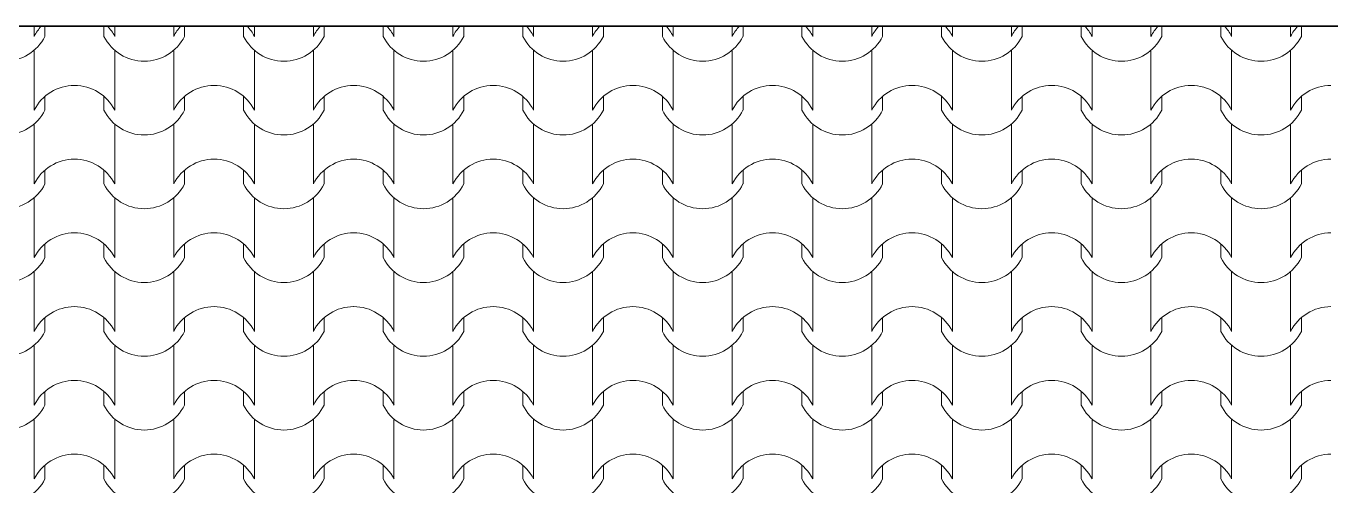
# Model space of a CAD drawing. Header units: millimetres. Extents: x 102766 to 172228, y -127504 to -81044.
# Drawn here: x 109711 to 112370, y -98696 to -97758 of the extents above; entities that cross this region are included whole.
import ezdxf

# ---------------------------------------------------------------- set-up
doc = ezdxf.new("R2010")
doc.units = ezdxf.units.MM
doc.header["$MEASUREMENT"] = 0
doc.layers.add('2D Drafting - General_Pen_No__105', color=7, linetype='Continuous', lineweight=13, true_color=0xcae6ff)
doc.layers.add('2D Drafting - General_Pen_No__82', color=7, linetype='Continuous', lineweight=20, true_color=0xaaaaaa)
doc.layers.add('Shell - Roof_Pen_No__21', color=7, linetype='Continuous', lineweight=35)

# ---------------------------------------------------------------- blocks, each defined once
blk = doc.blocks.new('*X4')
at = {"layer": '2D Drafting - General_Pen_No__82', "linetype": 'Continuous'}
for p, q in [((109727.2, -97758.4), (109727.2, -97779.4)), ((109749.2, -97758.4), (109749.2, -97779.4)), ((109869.4, -97758.4), (109869.4, -97779.4)), ((109891.4, -97758.4), (109891.4, -97779.4)), ((110011.6, -97758.4), (110011.6, -97779.4)), ((110033.6, -97758.4), (110033.6, -97779.4)), ((110153.9, -97758.4), (110153.9, -97779.4)), ((110175.9, -97758.4), (110175.9, -97779.4)), ((110296.1, -97758.4), (110296.1, -97779.4)), ((110318.1, -97758.4), (110318.1, -97779.4)), ((110438.4, -97758.4), (110438.4, -97779.4)), ((110460.4, -97758.4), (110460.4, -97779.4)), ((110580.6, -97758.4), (110580.6, -97779.4)), ((110602.6, -97758.4), (110602.6, -97779.4)), ((110722.8, -97758.4), (110722.8, -97779.4)), ((110744.8, -97758.4), (110744.8, -97779.4)), ((110865.1, -97758.4), (110865.1, -97779.4)), ((110887.1, -97758.4), (110887.1, -97779.4)), ((111007.3, -97758.4), (111007.3, -97779.4)), ((111029.3, -97758.4), (111029.3, -97779.4)), ((111149.6, -97758.4), (111149.6, -97779.4)), ((111171.6, -97758.4), (111171.6, -97779.4)), ((111291.8, -97758.4), (111291.8, -97779.4)), ((111313.8, -97758.4), (111313.8, -97779.4)), ((111434, -97758.4), (111434, -97779.4)), ((111456, -97758.4), (111456, -97779.4)), ((111576.3, -97758.4), (111576.3, -97779.4)), ((111598.3, -97758.4), (111598.3, -97779.4)), ((111718.5, -97758.4), (111718.5, -97779.4)), ((111740.5, -97758.4), (111740.5, -97779.4)), ((111860.8, -97758.4), (111860.8, -97779.4)), ((111882.8, -97758.4), (111882.8, -97779.4)), ((112003, -97758.4), (112003, -97779.4)), ((112025, -97758.4), (112025, -97779.4)), ((112145.2, -97758.4), (112145.2, -97779.4)), ((112167.2, -97758.4), (112167.2, -97779.4)), ((112287.5, -97758.4), (112287.5, -97779.4)), ((112309.5, -97758.4), (112309.5, -97779.4)), ((109727.2, -97807.8), (109727.2, -97868.8)), ((109891.4, -97807.8), (109891.4, -97868.8)), ((110011.6, -97807.8), (110011.6, -97868.8)), ((110175.9, -97807.8), (110175.9, -97868.8)), ((110296.1, -97807.8), (110296.1, -97868.8)), ((110460.4, -97807.8), (110460.4, -97868.8)), ((110580.6, -97807.8), (110580.6, -97868.8)), ((110744.8, -97807.8), (110744.8, -97868.8)), ((110865.1, -97807.8), (110865.1, -97868.8)), ((111029.3, -97807.8), (111029.3, -97868.8)), ((111149.6, -97807.8), (111149.6, -97868.8)), ((111313.8, -97807.8), (111313.8, -97868.8)), ((111434, -97807.8), (111434, -97868.8)), ((111598.3, -97807.8), (111598.3, -97868.8)), ((111718.5, -97807.8), (111718.5, -97868.8)), ((111882.8, -97807.8), (111882.8, -97868.8)), ((112003, -97807.8), (112003, -97868.8)), ((112167.2, -97807.8), (112167.2, -97868.8)), ((112287.5, -97807.8), (112287.5, -97868.8)), ((109727.2, -97868.8), (109727.2, -97929.8)), ((109891.4, -97868.8), (109891.4, -97929.8)), ((110011.6, -97868.8), (110011.6, -97929.8)), ((110175.9, -97868.8), (110175.9, -97929.8)), ((110296.1, -97868.8), (110296.1, -97929.8)), ((110460.4, -97868.8), (110460.4, -97929.8)), ((110580.6, -97868.8), (110580.6, -97929.8)), ((110744.8, -97868.8), (110744.8, -97929.8)), ((110865.1, -97868.8), (110865.1, -97929.8)), ((111029.3, -97868.8), (111029.3, -97929.8)), ((111149.6, -97868.8), (111149.6, -97929.8)), ((111313.8, -97868.8), (111313.8, -97929.8)), ((111434, -97868.8), (111434, -97929.8)), ((111598.3, -97868.8), (111598.3, -97929.8)), ((111718.5, -97868.8), (111718.5, -97929.8)), ((111882.8, -97868.8), (111882.8, -97929.8)), ((112003, -97868.8), (112003, -97929.8)), ((112167.2, -97868.8), (112167.2, -97929.8)), ((112287.5, -97868.8), (112287.5, -97929.8)), ((109749.2, -97901.7), (109749.2, -97929.8)), ((109869.4, -97901.7), (109869.4, -97929.8)), ((110033.6, -97901.7), (110033.6, -97929.8)), ((110153.9, -97901.7), (110153.9, -97929.8)), ((110318.1, -97901.7), (110318.1, -97929.8)), ((110438.4, -97901.7), (110438.4, -97929.8)), ((110602.6, -97901.7), (110602.6, -97929.8)), ((110722.8, -97901.7), (110722.8, -97929.8)), ((110887.1, -97901.7), (110887.1, -97929.8)), ((111007.3, -97901.7), (111007.3, -97929.8)), ((111171.6, -97901.7), (111171.6, -97929.8)), ((111291.8, -97901.7), (111291.8, -97929.8)), ((111456, -97901.7), (111456, -97929.8)), ((111576.3, -97901.7), (111576.3, -97929.8)), ((111740.5, -97901.7), (111740.5, -97929.8)), ((111860.8, -97901.7), (111860.8, -97929.8)), ((112025, -97901.7), (112025, -97929.8)), ((112145.2, -97901.7), (112145.2, -97929.8)), ((112309.5, -97901.7), (112309.5, -97929.8)), ((109727.2, -97958.2), (109727.2, -98019.1)), ((109891.4, -97958.2), (109891.4, -98019.1)), ((110011.6, -97958.2), (110011.6, -98019.1)), ((110175.9, -97958.2), (110175.9, -98019.1)), ((110296.1, -97958.2), (110296.1, -98019.1)), ((110460.4, -97958.2), (110460.4, -98019.1)), ((110580.6, -97958.2), (110580.6, -98019.1)), ((110744.8, -97958.2), (110744.8, -98019.1)), ((110865.1, -97958.2), (110865.1, -98019.1)), ((111029.3, -97958.2), (111029.3, -98019.1)), ((111149.6, -97958.2), (111149.6, -98019.1)), ((111313.8, -97958.2), (111313.8, -98019.1)), ((111434, -97958.2), (111434, -98019.1)), ((111598.3, -97958.2), (111598.3, -98019.1)), ((111718.5, -97958.2), (111718.5, -98019.1)), ((111882.8, -97958.2), (111882.8, -98019.1)), ((112003, -97958.2), (112003, -98019.1)), ((112167.2, -97958.2), (112167.2, -98019.1)), ((112287.5, -97958.2), (112287.5, -98019.1)), ((109727.2, -98019.1), (109727.2, -98080.1)), ((109891.4, -98019.1), (109891.4, -98080.1)), ((110011.6, -98019.1), (110011.6, -98080.1)), ((110175.9, -98019.1), (110175.9, -98080.1)), ((110296.1, -98019.1), (110296.1, -98080.1)), ((110460.4, -98019.1), (110460.4, -98080.1)), ((110580.6, -98019.1), (110580.6, -98080.1)), ((110744.8, -98019.1), (110744.8, -98080.1)), ((110865.1, -98019.1), (110865.1, -98080.1)), ((111029.3, -98019.1), (111029.3, -98080.1)), ((111149.6, -98019.1), (111149.6, -98080.1)), ((111313.8, -98019.1), (111313.8, -98080.1)), ((111434, -98019.1), (111434, -98080.1)), ((111598.3, -98019.1), (111598.3, -98080.1)), ((111718.5, -98019.1), (111718.5, -98080.1)), ((111882.8, -98019.1), (111882.8, -98080.1)), ((112003, -98019.1), (112003, -98080.1)), ((112167.2, -98019.1), (112167.2, -98080.1)), ((112287.5, -98019.1), (112287.5, -98080.1)), ((109749.2, -98052.1), (109749.2, -98080.1)), ((109869.4, -98052.1), (109869.4, -98080.1)), ((110033.6, -98052.1), (110033.6, -98080.1)), ((110153.9, -98052.1), (110153.9, -98080.1)), ((110318.1, -98052.1), (110318.1, -98080.1)), ((110438.4, -98052.1), (110438.4, -98080.1)), ((110602.6, -98052.1), (110602.6, -98080.1)), ((110722.8, -98052.1), (110722.8, -98080.1)), ((110887.1, -98052.1), (110887.1, -98080.1)), ((111007.3, -98052.1), (111007.3, -98080.1)), ((111171.6, -98052.1), (111171.6, -98080.1)), ((111291.8, -98052.1), (111291.8, -98080.1)), ((111456, -98052.1), (111456, -98080.1)), ((111576.3, -98052.1), (111576.3, -98080.1)), ((111740.5, -98052.1), (111740.5, -98080.1)), ((111860.8, -98052.1), (111860.8, -98080.1)), ((112025, -98052.1), (112025, -98080.1)), ((112145.2, -98052.1), (112145.2, -98080.1)), ((112309.5, -98052.1), (112309.5, -98080.1)), ((109727.2, -98108.5), (109727.2, -98169.5)), ((109891.4, -98108.5), (109891.4, -98169.5)), ((110011.6, -98108.5), (110011.6, -98169.5)), ((110175.9, -98108.5), (110175.9, -98169.5)), ((110296.1, -98108.5), (110296.1, -98169.5)), ((110460.4, -98108.5), (110460.4, -98169.5)), ((110580.6, -98108.5), (110580.6, -98169.5)), ((110744.8, -98108.5), (110744.8, -98169.5)), ((110865.1, -98108.5), (110865.1, -98169.5)), ((111029.3, -98108.5), (111029.3, -98169.5)), ((111149.6, -98108.5), (111149.6, -98169.5)), ((111313.8, -98108.5), (111313.8, -98169.5)), ((111434, -98108.5), (111434, -98169.5)), ((111598.3, -98108.5), (111598.3, -98169.5)), ((111718.5, -98108.5), (111718.5, -98169.5)), ((111882.8, -98108.5), (111882.8, -98169.5)), ((112003, -98108.5), (112003, -98169.5)), ((112167.2, -98108.5), (112167.2, -98169.5)), ((112287.5, -98108.5), (112287.5, -98169.5)), ((109727.2, -98169.5), (109727.2, -98230.4)), ((109891.4, -98169.5), (109891.4, -98230.4)), ((110011.6, -98169.5), (110011.6, -98230.4)), ((110175.9, -98169.5), (110175.9, -98230.4)), ((110296.1, -98169.5), (110296.1, -98230.4)), ((110460.4, -98169.5), (110460.4, -98230.4)), ((110580.6, -98169.5), (110580.6, -98230.4)), ((110744.8, -98169.5), (110744.8, -98230.4)), ((110865.1, -98169.5), (110865.1, -98230.4)), ((111029.3, -98169.5), (111029.3, -98230.4)), ((111149.6, -98169.5), (111149.6, -98230.4)), ((111313.8, -98169.5), (111313.8, -98230.4)), ((111434, -98169.5), (111434, -98230.4)), ((111598.3, -98169.5), (111598.3, -98230.4)), ((111718.5, -98169.5), (111718.5, -98230.4)), ((111882.8, -98169.5), (111882.8, -98230.4)), ((112003, -98169.5), (112003, -98230.4)), ((112167.2, -98169.5), (112167.2, -98230.4)), ((112287.5, -98169.5), (112287.5, -98230.4)), ((109749.2, -98202.4), (109749.2, -98230.4)), ((109869.4, -98202.4), (109869.4, -98230.4)), ((110033.6, -98202.4), (110033.6, -98230.4)), ((110153.9, -98202.4), (110153.9, -98230.4)), ((110318.1, -98202.4), (110318.1, -98230.4)), ((110438.4, -98202.4), (110438.4, -98230.4)), ((110602.6, -98202.4), (110602.6, -98230.4)), ((110722.8, -98202.4), (110722.8, -98230.4)), ((110887.1, -98202.4), (110887.1, -98230.4)), ((111007.3, -98202.4), (111007.3, -98230.4)), ((111171.6, -98202.4), (111171.6, -98230.4)), ((111291.8, -98202.4), (111291.8, -98230.4)), ((111456, -98202.4), (111456, -98230.4)), ((111576.3, -98202.4), (111576.3, -98230.4)), ((111740.5, -98202.4), (111740.5, -98230.4)), ((111860.8, -98202.4), (111860.8, -98230.4)), ((112025, -98202.4), (112025, -98230.4)), ((112145.2, -98202.4), (112145.2, -98230.4)), ((112309.5, -98202.4), (112309.5, -98230.4)), ((109727.2, -98258.8), (109727.2, -98319.8)), ((109891.4, -98258.8), (109891.4, -98319.8)), ((110011.6, -98258.8), (110011.6, -98319.8)), ((110175.9, -98258.8), (110175.9, -98319.8)), ((110296.1, -98258.8), (110296.1, -98319.8)), ((110460.4, -98258.8), (110460.4, -98319.8)), ((110580.6, -98258.8), (110580.6, -98319.8)), ((110744.8, -98258.8), (110744.8, -98319.8)), ((110865.1, -98258.8), (110865.1, -98319.8)), ((111029.3, -98258.8), (111029.3, -98319.8)), ((111149.6, -98258.8), (111149.6, -98319.8)), ((111313.8, -98258.8), (111313.8, -98319.8)), ((111434, -98258.8), (111434, -98319.8)), ((111598.3, -98258.8), (111598.3, -98319.8)), ((111718.5, -98258.8), (111718.5, -98319.8)), ((111882.8, -98258.8), (111882.8, -98319.8)), ((112003, -98258.8), (112003, -98319.8)), ((112167.2, -98258.8), (112167.2, -98319.8)), ((112287.5, -98258.8), (112287.5, -98319.8)), ((109727.2, -98319.8), (109727.2, -98380.8)), ((109891.4, -98319.8), (109891.4, -98380.8)), ((110011.6, -98319.8), (110011.6, -98380.8)), ((110175.9, -98319.8), (110175.9, -98380.8)), ((110296.1, -98319.8), (110296.1, -98380.8)), ((110460.4, -98319.8), (110460.4, -98380.8)), ((110580.6, -98319.8), (110580.6, -98380.8)), ((110744.8, -98319.8), (110744.8, -98380.8)), ((110865.1, -98319.8), (110865.1, -98380.8)), ((111029.3, -98319.8), (111029.3, -98380.8)), ((111149.6, -98319.8), (111149.6, -98380.8)), ((111313.8, -98319.8), (111313.8, -98380.8)), ((111434, -98319.8), (111434, -98380.8)), ((111598.3, -98319.8), (111598.3, -98380.8)), ((111718.5, -98319.8), (111718.5, -98380.8)), ((111882.8, -98319.8), (111882.8, -98380.8)), ((112003, -98319.8), (112003, -98380.8)), ((112167.2, -98319.8), (112167.2, -98380.8)), ((112287.5, -98319.8), (112287.5, -98380.8)), ((109749.2, -98352.7), (109749.2, -98380.8)), ((109869.4, -98352.7), (109869.4, -98380.8)), ((110033.6, -98352.7), (110033.6, -98380.8)), ((110153.9, -98352.7), (110153.9, -98380.8)), ((110318.1, -98352.7), (110318.1, -98380.8)), ((110438.4, -98352.7), (110438.4, -98380.8)), ((110602.6, -98352.7), (110602.6, -98380.8)), ((110722.8, -98352.7), (110722.8, -98380.8)), ((110887.1, -98352.7), (110887.1, -98380.8)), ((111007.3, -98352.7), (111007.3, -98380.8)), ((111171.6, -98352.7), (111171.6, -98380.8)), ((111291.8, -98352.7), (111291.8, -98380.8)), ((111456, -98352.7), (111456, -98380.8)), ((111576.3, -98352.7), (111576.3, -98380.8)), ((111740.5, -98352.7), (111740.5, -98380.8)), ((111860.8, -98352.7), (111860.8, -98380.8)), ((112025, -98352.7), (112025, -98380.8)), ((112145.2, -98352.7), (112145.2, -98380.8)), ((112309.5, -98352.7), (112309.5, -98380.8)), ((109727.2, -98409.2), (109727.2, -98470.1)), ((109891.4, -98409.2), (109891.4, -98470.1)), ((110011.6, -98409.2), (110011.6, -98470.1)), ((110175.9, -98409.2), (110175.9, -98470.1)), ((110296.1, -98409.2), (110296.1, -98470.1)), ((110460.4, -98409.2), (110460.4, -98470.1)), ((110580.6, -98409.2), (110580.6, -98470.1)), ((110744.8, -98409.2), (110744.8, -98470.1)), ((110865.1, -98409.2), (110865.1, -98470.1)), ((111029.3, -98409.2), (111029.3, -98470.1)), ((111149.6, -98409.2), (111149.6, -98470.1)), ((111313.8, -98409.2), (111313.8, -98470.1)), ((111434, -98409.2), (111434, -98470.1)), ((111598.3, -98409.2), (111598.3, -98470.1)), ((111718.5, -98409.2), (111718.5, -98470.1)), ((111882.8, -98409.2), (111882.8, -98470.1)), ((112003, -98409.2), (112003, -98470.1)), ((112167.2, -98409.2), (112167.2, -98470.1)), ((112287.5, -98409.2), (112287.5, -98470.1)), ((109727.2, -98470.1), (109727.2, -98531.1)), ((109891.4, -98470.1), (109891.4, -98531.1)), ((110011.6, -98470.1), (110011.6, -98531.1)), ((110175.9, -98470.1), (110175.9, -98531.1)), ((110296.1, -98470.1), (110296.1, -98531.1)), ((110460.4, -98470.1), (110460.4, -98531.1)), ((110580.6, -98470.1), (110580.6, -98531.1)), ((110744.8, -98470.1), (110744.8, -98531.1)), ((110865.1, -98470.1), (110865.1, -98531.1)), ((111029.3, -98470.1), (111029.3, -98531.1)), ((111149.6, -98470.1), (111149.6, -98531.1)), ((111313.8, -98470.1), (111313.8, -98531.1)), ((111434, -98470.1), (111434, -98531.1)), ((111598.3, -98470.1), (111598.3, -98531.1)), ((111718.5, -98470.1), (111718.5, -98531.1)), ((111882.8, -98470.1), (111882.8, -98531.1)), ((112003, -98470.1), (112003, -98531.1)), ((112167.2, -98470.1), (112167.2, -98531.1)), ((112287.5, -98470.1), (112287.5, -98531.1)), ((109749.2, -98503.1), (109749.2, -98531.1)), ((109869.4, -98503.1), (109869.4, -98531.1)), ((110033.6, -98503.1), (110033.6, -98531.1)), ((110153.9, -98503.1), (110153.9, -98531.1)), ((110318.1, -98503.1), (110318.1, -98531.1)), ((110438.4, -98503.1), (110438.4, -98531.1)), ((110602.6, -98503.1), (110602.6, -98531.1)), ((110722.8, -98503.1), (110722.8, -98531.1)), ((110887.1, -98503.1), (110887.1, -98531.1)), ((111007.3, -98503.1), (111007.3, -98531.1)), ((111171.6, -98503.1), (111171.6, -98531.1)), ((111291.8, -98503.1), (111291.8, -98531.1)), ((111456, -98503.1), (111456, -98531.1)), ((111576.3, -98503.1), (111576.3, -98531.1)), ((111740.5, -98503.1), (111740.5, -98531.1)), ((111860.8, -98503.1), (111860.8, -98531.1)), ((112025, -98503.1), (112025, -98531.1)), ((112145.2, -98503.1), (112145.2, -98531.1)), ((112309.5, -98503.1), (112309.5, -98531.1)), ((109727.2, -98559.5), (109727.2, -98620.5)), ((109891.4, -98559.5), (109891.4, -98620.5)), ((110011.6, -98559.5), (110011.6, -98620.5)), ((110175.9, -98559.5), (110175.9, -98620.5)), ((110296.1, -98559.5), (110296.1, -98620.5)), ((110460.4, -98559.5), (110460.4, -98620.5)), ((110580.6, -98559.5), (110580.6, -98620.5)), ((110744.8, -98559.5), (110744.8, -98620.5)), ((110865.1, -98559.5), (110865.1, -98620.5)), ((111029.3, -98559.5), (111029.3, -98620.5)), ((111149.6, -98559.5), (111149.6, -98620.5)), ((111313.8, -98559.5), (111313.8, -98620.5)), ((111434, -98559.5), (111434, -98620.5)), ((111598.3, -98559.5), (111598.3, -98620.5)), ((111718.5, -98559.5), (111718.5, -98620.5)), ((111882.8, -98559.5), (111882.8, -98620.5)), ((112003, -98559.5), (112003, -98620.5)), ((112167.2, -98559.5), (112167.2, -98620.5)), ((112287.5, -98559.5), (112287.5, -98620.5)), ((109727.2, -98620.5), (109727.2, -98681.4)), ((109891.4, -98620.5), (109891.4, -98681.4)), ((110011.6, -98620.5), (110011.6, -98681.4)), ((110175.9, -98620.5), (110175.9, -98681.4)), ((110296.1, -98620.5), (110296.1, -98681.4)), ((110460.4, -98620.5), (110460.4, -98681.4)), ((110580.6, -98620.5), (110580.6, -98681.4)), ((110744.8, -98620.5), (110744.8, -98681.4)), ((110865.1, -98620.5), (110865.1, -98681.4)), ((111029.3, -98620.5), (111029.3, -98681.4)), ((111149.6, -98620.5), (111149.6, -98681.4)), ((111313.8, -98620.5), (111313.8, -98681.4)), ((111434, -98620.5), (111434, -98681.4)), ((111598.3, -98620.5), (111598.3, -98681.4)), ((111718.5, -98620.5), (111718.5, -98681.4)), ((111882.8, -98620.5), (111882.8, -98681.4)), ((112003, -98620.5), (112003, -98681.4)), ((112167.2, -98620.5), (112167.2, -98681.4)), ((112287.5, -98620.5), (112287.5, -98681.4)), ((109749.2, -98653.4), (109749.2, -98681.4)), ((109869.4, -98653.4), (109869.4, -98681.4)), ((110033.6, -98653.4), (110033.6, -98681.4)), ((110153.9, -98653.4), (110153.9, -98681.4)), ((110318.1, -98653.4), (110318.1, -98681.4)), ((110438.4, -98653.4), (110438.4, -98681.4)), ((110602.6, -98653.4), (110602.6, -98681.4)), ((110722.8, -98653.4), (110722.8, -98681.4)), ((110887.1, -98653.4), (110887.1, -98681.4)), ((111007.3, -98653.4), (111007.3, -98681.4)), ((111171.6, -98653.4), (111171.6, -98681.4)), ((111291.8, -98653.4), (111291.8, -98681.4)), ((111456, -98653.4), (111456, -98681.4)), ((111576.3, -98653.4), (111576.3, -98681.4)), ((111740.5, -98653.4), (111740.5, -98681.4)), ((111860.8, -98653.4), (111860.8, -98681.4)), ((112025, -98653.4), (112025, -98681.4)), ((112145.2, -98653.4), (112145.2, -98681.4)), ((112309.5, -98653.4), (112309.5, -98681.4))]:
    blk.add_line(p, q, dxfattribs=at)
for centre, radius, start, end in [((109809.6, -97821.4), 92.5, 137.0885, 153.0115), ((109809, -97821.4), 92.5, 26.9885, 42.9115), ((110094, -97821.4), 92.5, 137.0885, 153.0115), ((110093.5, -97821.4), 92.5, 26.9885, 42.9115), ((110378.5, -97821.4), 92.5, 137.0885, 153.0115), ((110378, -97821.4), 92.5, 26.9885, 42.9115), ((110663, -97821.4), 92.5, 137.0885, 153.0115), ((110662.4, -97821.4), 92.5, 26.9885, 42.9115), ((110947.5, -97821.4), 92.5, 137.0885, 153.0115), ((110946.9, -97821.4), 92.5, 26.9885, 42.9115), ((111232, -97821.4), 92.5, 137.0885, 153.0115), ((111231.4, -97821.4), 92.5, 26.9885, 42.9115), ((111516.4, -97821.4), 92.5, 137.0885, 153.0115), ((111515.9, -97821.4), 92.5, 26.9885, 42.9115), ((111800.9, -97821.4), 92.5, 137.0885, 153.0115), ((111800.4, -97821.4), 92.5, 26.9885, 42.9115), ((112085.4, -97821.4), 92.5, 137.0885, 153.0115), ((112084.8, -97821.4), 92.5, 26.9885, 42.9115), ((112369.9, -97821.4), 92.5, 137.0885, 153.0115), ((109667, -97738.1), 91.9, 206.7044, 333.2956), ((109951.5, -97738.1), 91.9, 206.7044, 333.2956), ((110236, -97738.1), 91.9, 206.7044, 333.2956), ((110520.5, -97738.1), 91.9, 206.7044, 333.2956), ((110805, -97738.1), 91.9, 206.7044, 333.2956), ((111089.4, -97738.1), 91.9, 206.7044, 333.2956), ((111373.9, -97738.1), 91.9, 206.7044, 333.2956), ((111658.4, -97738.1), 91.9, 206.7044, 333.2956), ((111942.9, -97738.1), 91.9, 206.7044, 333.2956), ((112227.4, -97738.1), 91.9, 206.7044, 333.2956), ((109809.6, -97971.7), 92.5, 90.1705, 153.0115), ((109809, -97971.7), 92.5, 26.9885, 89.8295), ((110094, -97971.7), 92.5, 90.1705, 153.0115), ((110093.5, -97971.7), 92.5, 26.9885, 89.8295), ((110378.5, -97971.7), 92.5, 90.1705, 153.0115), ((110378, -97971.7), 92.5, 26.9885, 89.8295), ((110663, -97971.7), 92.5, 90.1705, 153.0115), ((110662.4, -97971.7), 92.5, 26.9885, 89.8295), ((110947.5, -97971.7), 92.5, 90.1705, 153.0115), ((110946.9, -97971.7), 92.5, 26.9885, 89.8295), ((111232, -97971.7), 92.5, 90.1705, 153.0115), ((111231.4, -97971.7), 92.5, 26.9885, 89.8295), ((111516.4, -97971.7), 92.5, 90.1705, 153.0115), ((111515.9, -97971.7), 92.5, 26.9885, 89.8295), ((111800.9, -97971.7), 92.5, 90.1705, 153.0115), ((111800.4, -97971.7), 92.5, 26.9885, 89.8295), ((112085.4, -97971.7), 92.5, 90.1705, 153.0115), ((112084.8, -97971.7), 92.5, 26.9885, 89.8295), ((112369.9, -97971.7), 92.5, 90.1705, 153.0115), ((109667, -97888.5), 91.9, 206.7044, 333.2956), ((109951.5, -97888.5), 91.9, 206.7044, 333.2956), ((110236, -97888.5), 91.9, 206.7044, 333.2956), ((110520.5, -97888.5), 91.9, 206.7044, 333.2956), ((110805, -97888.5), 91.9, 206.7044, 333.2956), ((111089.4, -97888.5), 91.9, 206.7044, 333.2956), ((111373.9, -97888.5), 91.9, 206.7044, 333.2956), ((111658.4, -97888.5), 91.9, 206.7044, 333.2956), ((111942.9, -97888.5), 91.9, 206.7044, 333.2956), ((112227.4, -97888.5), 91.9, 206.7044, 333.2956), ((109809.6, -98122.1), 92.5, 90.1705, 153.0115), ((109809, -98122.1), 92.5, 26.9885, 89.8295), ((110094, -98122.1), 92.5, 90.1705, 153.0115), ((110093.5, -98122.1), 92.5, 26.9885, 89.8295), ((110378.5, -98122.1), 92.5, 90.1705, 153.0115), ((110378, -98122.1), 92.5, 26.9885, 89.8295), ((110663, -98122.1), 92.5, 90.1705, 153.0115), ((110662.4, -98122.1), 92.5, 26.9885, 89.8295), ((110947.5, -98122.1), 92.5, 90.1705, 153.0115), ((110946.9, -98122.1), 92.5, 26.9885, 89.8295), ((111232, -98122.1), 92.5, 90.1705, 153.0115), ((111231.4, -98122.1), 92.5, 26.9885, 89.8295), ((111516.4, -98122.1), 92.5, 90.1705, 153.0115), ((111515.9, -98122.1), 92.5, 26.9885, 89.8295), ((111800.9, -98122.1), 92.5, 90.1705, 153.0115), ((111800.4, -98122.1), 92.5, 26.9885, 89.8295), ((112085.4, -98122.1), 92.5, 90.1705, 153.0115), ((112084.8, -98122.1), 92.5, 26.9885, 89.8295), ((112369.9, -98122.1), 92.5, 90.1705, 153.0115), ((109667, -98038.8), 91.9, 206.7044, 333.2956), ((109951.5, -98038.8), 91.9, 206.7044, 333.2956), ((110236, -98038.8), 91.9, 206.7044, 333.2956), ((110520.5, -98038.8), 91.9, 206.7044, 333.2956), ((110805, -98038.8), 91.9, 206.7044, 333.2956), ((111089.4, -98038.8), 91.9, 206.7044, 333.2956), ((111373.9, -98038.8), 91.9, 206.7044, 333.2956), ((111658.4, -98038.8), 91.9, 206.7044, 333.2956), ((111942.9, -98038.8), 91.9, 206.7044, 333.2956), ((112227.4, -98038.8), 91.9, 206.7044, 333.2956), ((109809.6, -98272.4), 92.5, 90.1705, 153.0115), ((109809, -98272.4), 92.5, 26.9885, 89.8295), ((110094, -98272.4), 92.5, 90.1705, 153.0115), ((110093.5, -98272.4), 92.5, 26.9885, 89.8295), ((110378.5, -98272.4), 92.5, 90.1705, 153.0115), ((110378, -98272.4), 92.5, 26.9885, 89.8295), ((110663, -98272.4), 92.5, 90.1705, 153.0115), ((110662.4, -98272.4), 92.5, 26.9885, 89.8295), ((110947.5, -98272.4), 92.5, 90.1705, 153.0115), ((110946.9, -98272.4), 92.5, 26.9885, 89.8295), ((111232, -98272.4), 92.5, 90.1705, 153.0115), ((111231.4, -98272.4), 92.5, 26.9885, 89.8295), ((111516.4, -98272.4), 92.5, 90.1705, 153.0115), ((111515.9, -98272.4), 92.5, 26.9885, 89.8295), ((111800.9, -98272.4), 92.5, 90.1705, 153.0115), ((111800.4, -98272.4), 92.5, 26.9885, 89.8295), ((112085.4, -98272.4), 92.5, 90.1705, 153.0115), ((112084.8, -98272.4), 92.5, 26.9885, 89.8295), ((112369.9, -98272.4), 92.5, 90.1705, 153.0115), ((109667, -98189.1), 91.9, 206.7044, 333.2956), ((109951.5, -98189.1), 91.9, 206.7044, 333.2956), ((110236, -98189.1), 91.9, 206.7044, 333.2956), ((110520.5, -98189.1), 91.9, 206.7044, 333.2956), ((110805, -98189.1), 91.9, 206.7044, 333.2956), ((111089.4, -98189.1), 91.9, 206.7044, 333.2956), ((111373.9, -98189.1), 91.9, 206.7044, 333.2956), ((111658.4, -98189.1), 91.9, 206.7044, 333.2956), ((111942.9, -98189.1), 91.9, 206.7044, 333.2956), ((112227.4, -98189.1), 91.9, 206.7044, 333.2956), ((109809.6, -98422.7), 92.5, 90.1705, 153.0115), ((109809, -98422.7), 92.5, 26.9885, 89.8295), ((110094, -98422.7), 92.5, 90.1705, 153.0115), ((110093.5, -98422.7), 92.5, 26.9885, 89.8295), ((110378.5, -98422.7), 92.5, 90.1705, 153.0115), ((110378, -98422.7), 92.5, 26.9885, 89.8295), ((110663, -98422.7), 92.5, 90.1705, 153.0115), ((110662.4, -98422.7), 92.5, 26.9885, 89.8295), ((110947.5, -98422.7), 92.5, 90.1705, 153.0115), ((110946.9, -98422.7), 92.5, 26.9885, 89.8295), ((111232, -98422.7), 92.5, 90.1705, 153.0115), ((111231.4, -98422.7), 92.5, 26.9885, 89.8295), ((111516.4, -98422.7), 92.5, 90.1705, 153.0115), ((111515.9, -98422.7), 92.5, 26.9885, 89.8295), ((111800.9, -98422.7), 92.5, 90.1705, 153.0115), ((111800.4, -98422.7), 92.5, 26.9885, 89.8295), ((112085.4, -98422.7), 92.5, 90.1705, 153.0115), ((112084.8, -98422.7), 92.5, 26.9885, 89.8295), ((112369.9, -98422.7), 92.5, 90.1705, 153.0115), ((109667, -98339.5), 91.9, 206.7044, 333.2956), ((109951.5, -98339.5), 91.9, 206.7044, 333.2956), ((110236, -98339.5), 91.9, 206.7044, 333.2956), ((110520.5, -98339.5), 91.9, 206.7044, 333.2956), ((110805, -98339.5), 91.9, 206.7044, 333.2956), ((111089.4, -98339.5), 91.9, 206.7044, 333.2956), ((111373.9, -98339.5), 91.9, 206.7044, 333.2956), ((111658.4, -98339.5), 91.9, 206.7044, 333.2956), ((111942.9, -98339.5), 91.9, 206.7044, 333.2956), ((112227.4, -98339.5), 91.9, 206.7044, 333.2956), ((109809.6, -98573.1), 92.5, 90.1705, 153.0115), ((109809, -98573.1), 92.5, 26.9885, 89.8295), ((110094, -98573.1), 92.5, 90.1705, 153.0115), ((110093.5, -98573.1), 92.5, 26.9885, 89.8295), ((110378.5, -98573.1), 92.5, 90.1705, 153.0115), ((110378, -98573.1), 92.5, 26.9885, 89.8295), ((110663, -98573.1), 92.5, 90.1705, 153.0115), ((110662.4, -98573.1), 92.5, 26.9885, 89.8295), ((110947.5, -98573.1), 92.5, 90.1705, 153.0115), ((110946.9, -98573.1), 92.5, 26.9885, 89.8295), ((111232, -98573.1), 92.5, 90.1705, 153.0115), ((111231.4, -98573.1), 92.5, 26.9885, 89.8295), ((111516.4, -98573.1), 92.5, 90.1705, 153.0115), ((111515.9, -98573.1), 92.5, 26.9885, 89.8295), ((111800.9, -98573.1), 92.5, 90.1705, 153.0115), ((111800.4, -98573.1), 92.5, 26.9885, 89.8295), ((112085.4, -98573.1), 92.5, 90.1705, 153.0115), ((112084.8, -98573.1), 92.5, 26.9885, 89.8295), ((112369.9, -98573.1), 92.5, 90.1705, 153.0115), ((109667, -98489.8), 91.9, 206.7044, 333.2956), ((109951.5, -98489.8), 91.9, 206.7044, 333.2956), ((110236, -98489.8), 91.9, 206.7044, 333.2956), ((110520.5, -98489.8), 91.9, 206.7044, 333.2956), ((110805, -98489.8), 91.9, 206.7044, 333.2956), ((111089.4, -98489.8), 91.9, 206.7044, 333.2956), ((111373.9, -98489.8), 91.9, 206.7044, 333.2956), ((111658.4, -98489.8), 91.9, 206.7044, 333.2956), ((111942.9, -98489.8), 91.9, 206.7044, 333.2956), ((112227.4, -98489.8), 91.9, 206.7044, 333.2956), ((109809.6, -98723.4), 92.5, 90.1705, 153.0115), ((109809, -98723.4), 92.5, 26.9885, 89.8295), ((110094, -98723.4), 92.5, 90.1705, 153.0115), ((110093.5, -98723.4), 92.5, 26.9885, 89.8295), ((110378.5, -98723.4), 92.5, 90.1705, 153.0115), ((110378, -98723.4), 92.5, 26.9885, 89.8295), ((110663, -98723.4), 92.5, 90.1705, 153.0115), ((110662.4, -98723.4), 92.5, 26.9885, 89.8295), ((110947.5, -98723.4), 92.5, 90.1705, 153.0115), ((110946.9, -98723.4), 92.5, 26.9885, 89.8295), ((111232, -98723.4), 92.5, 90.1705, 153.0115), ((111231.4, -98723.4), 92.5, 26.9885, 89.8295), ((111516.4, -98723.4), 92.5, 90.1705, 153.0115), ((111515.9, -98723.4), 92.5, 26.9885, 89.8295), ((111800.9, -98723.4), 92.5, 90.1705, 153.0115), ((111800.4, -98723.4), 92.5, 26.9885, 89.8295), ((112085.4, -98723.4), 92.5, 90.1705, 153.0115), ((112084.8, -98723.4), 92.5, 26.9885, 89.8295), ((112369.9, -98723.4), 92.5, 90.1705, 153.0115), ((109667, -98640.1), 91.9, 206.7044, 333.2956), ((109951.5, -98640.1), 91.9, 206.7044, 333.2956), ((110236, -98640.1), 91.9, 206.7044, 333.2956), ((110520.5, -98640.1), 91.9, 206.7044, 333.2956), ((110805, -98640.1), 91.9, 206.7044, 333.2956), ((111089.4, -98640.1), 91.9, 206.7044, 333.2956), ((111373.9, -98640.1), 91.9, 206.7044, 333.2956), ((111658.4, -98640.1), 91.9, 206.7044, 333.2956), ((111942.9, -98640.1), 91.9, 206.7044, 333.2956), ((112227.4, -98640.1), 91.9, 206.7044, 333.2956)]:
    blk.add_arc(centre, radius, start, end, dxfattribs=at)
blk = doc.blocks.new('Fill_2')
at = {"layer": '2D Drafting - General_Pen_No__105', "linetype": 'Continuous'}
for p, q in [((110450.8, -97758.4), (109351.7, -97758.4)), ((115151.5, -97758.4), (110450.8, -97758.4))]:
    blk.add_line(p, q, dxfattribs=at)
at = {"layer": '2D Drafting - General_Pen_No__82', "linetype": 'Continuous'}
blk.add_blockref('*X4', (0, 0), dxfattribs=at)

msp = doc.modelspace()

# ---------------------------------------------------------------- linework, layer by layer
at = {"layer": 'Shell - Roof_Pen_No__21', "linetype": 'Continuous'}
for p, q in [((109351.7, -97758.4), (110450.8, -97758.4)), ((110450.8, -97758.4), (115151.5, -97758.4))]:
    msp.add_line(p, q, dxfattribs=at)

# ---------------------------------------------------------------- block references
at = {"layer": '2D Drafting - General_Pen_No__82', "linetype": 'Continuous'}
msp.add_blockref('Fill_2', (0, 0), dxfattribs=at)

doc.saveas('drawing.dxf')
